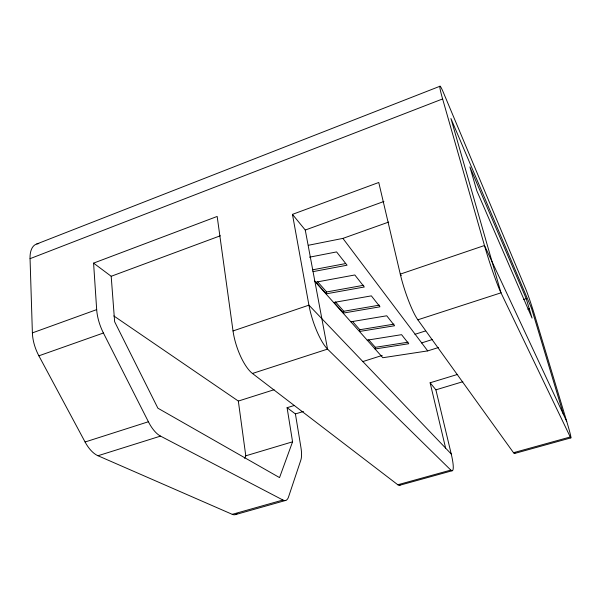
<?xml version="1.0" encoding="UTF-8"?>
<svg xmlns="http://www.w3.org/2000/svg" width="601" height="601" viewBox="0 0 601 601"><rect width="100%" height="100%" fill="white"/><g stroke="black" fill="none" stroke-linecap="round" stroke-linejoin="round"><path stroke-width="0.9" d="M368.698 339.813L375.34 347.31L375.054 348.978L408.733 343.734L401.573 334.674L367.196 340.158M352.441 321.4L359.826 329.731L359.526 331.467L394.594 325.742L386.736 315.788L350.894 321.783M343.456 313.061L333.991 302.431L371.35 295.865L379.982 306.81L343.456 313.061L343.787 311.258L335.516 301.92M326.283 293.829L315.893 282.162L354.815 274.973L364.311 287L326.283 293.829L326.636 291.951L317.486 281.614M294.197 405.502L287.09 407.711L292.567 441.81L279.54 477.6L157.89 408.192L114.641 321.738L111.193 276.28L93.583 263.118L217.171 216.45L233.023 330.948A33.573 11.336 71.3 0 0 252.443 373.469L397.817 484.767A23.146 5.251 73.9 0 0 400.551 484.414M244.652 458.345L245.786 455.813L238.334 401.062L113.792 315.923M36.811 243.961L440.052 86.213M237.057 513.615A23.229 9.278 75 0 1 232.256 514.336L97.978 455.738A29.502 15.288 72.1 0 1 85.079 441.998L38.877 355.822A30.689 16.219 68 0 1 32.386 332.886L30.05 258.67L442.614 98.94A33.866 1.998 71.4 0 1 443.606 93.012L525.544 288.525A22.793 0.954 72.1 0 1 535.145 316.81L566.728 421.451A24.333 1.059 72.4 0 1 570.266 436.98L513.509 452.703L417.838 319.807A35.286 5.544 71.7 0 1 400.274 274.124L378.758 182.479L292.454 214.369L308.929 305.158A34.347 8.782 71.5 0 0 327.545 349.106L450.818 470.08L397.817 484.767M111.193 276.28L220.342 235.772M292.454 214.369L305.27 230.04L383.926 201.47M32.386 332.886L96.678 309.62L93.583 263.118M308.351 245.283L342.908 238.394L388.712 222.062M38.877 355.822L103.417 333.007L148.394 421.752A30.095 13.538 72.1 0 0 160.527 436.108L282.936 500.032A23.589 8.144 74.6 0 0 288.54 496.952L300.846 460.065A21.846 7.062 73.7 0 0 300.928 447.452L295.414 413.931L287.09 407.711M233.023 330.948L308.929 305.158L451.238 453.995A23.507 4.004 73.4 0 1 450.818 470.08M252.443 373.469L327.545 349.106L305.27 230.04M417.838 319.807L500.994 292.83L570.266 436.98M414.93 334.329L425.613 330.911M523.554 299.523L526.228 298.674L532.058 318.102L476.781 190.66L469.892 166.92L526.228 298.674M85.079 441.998L148.394 421.752M238.334 401.062L274.079 389.726M362.546 361.659L382.206 355.424M421.526 342.953L432.247 339.55M527.866 309.222L529.654 308.651M314.451 280.967L382.845 357.723L427.702 350.901L438.407 347.536M97.978 455.738L160.527 436.108M295.414 413.931L303.43 411.467M445.611 448.098L430.121 382.777L457.684 374.378M430.121 382.777L435.898 389.839L462.853 381.703M245.786 455.813L292.567 441.81M232.256 514.336L282.936 500.032M235.449 514.606L285.783 500.415M399.402 485.353L452.11 470.763M514.433 453.515L570.852 437.896M309.485 257.183L336.575 251.917L347.055 265.206L312.941 271.652M312.4 269.864L345.575 263.576M326.636 291.951L363.74 285.265M343.787 311.258L379.381 305.143M359.826 329.731L393.955 324.142M375.34 347.31L408.087 342.187M342.908 238.394L427.702 350.901M401.295 275.611L400.274 274.124L484.474 245.516L566.728 421.451M563.528 414.615L531.442 308.088L450.93 118.51L500.994 292.83A36.143 2.396 71.9 0 1 484.474 245.516L442.614 98.94M435.898 389.839L451.238 453.995M30.05 258.67A29.885 14.807 65.6 0 1 38.772 243.615M103.417 333.007A31.32 14.386 68.8 0 1 96.678 309.62M514.877 452.748A23.942 2.487 72.9 0 1 513.509 452.703"/></g></svg>
